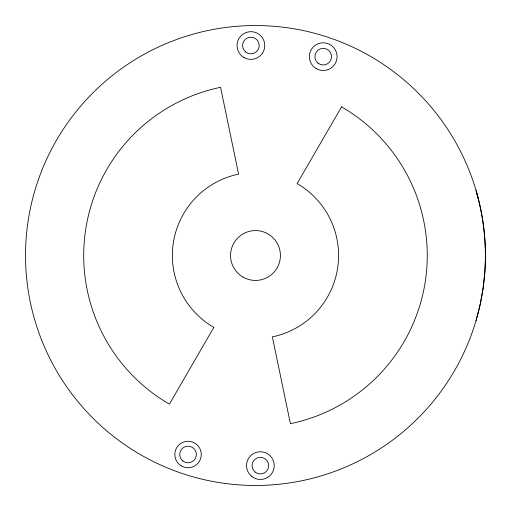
<?xml version="1.0" encoding="UTF-8"?>
<svg xmlns="http://www.w3.org/2000/svg" width="511" height="511" viewBox="0 0 511 511"><rect width="100%" height="100%" fill="white"/><g stroke="black" fill="none" stroke-linecap="round" stroke-linejoin="round"><path stroke-width="0.77" d="M476.022 190.354L478.168 198.453A229.956 229.956 0 0 1 485.246 263.893L484.85 271.999L483.074 288.415L480.123 304.658L476.022 320.646M485.246 263.893L485.29 263.753A229.956 229.956 0 0 0 147.724 52.352A229.956 229.956 0 0 0 133.428 450.395A229.956 229.956 0 0 0 485.29 263.753M476.68 193.062L478.213 198.313M213.834 327.41L169.409 404.118L166.394 402.374A171.779 171.779 0 0 1 220.56 87.311L238.592 174.142L237.545 174.34A83.121 83.121 0 0 0 210.264 325.239L213.834 327.41M341.572 106.85L297.121 183.602L298.635 184.465A83.121 83.121 0 0 1 275.793 336.097L272.369 336.851L290.395 423.657L293.799 422.948A171.779 171.779 0 0 0 341.572 106.85M245.695 52.013A8.31 8.31 0 0 0 259.109 46.795A8.31 8.31 0 0 0 247.88 37.788A8.31 8.31 0 0 0 245.695 52.013M318.014 63.14A8.31 8.31 0 0 0 331.435 57.922A8.31 8.31 0 0 0 320.205 48.909A8.31 8.31 0 0 0 318.014 63.14M255.168 472.094A8.31 8.31 0 0 0 268.588 466.875A8.31 8.31 0 0 0 257.359 457.869A8.31 8.31 0 0 0 255.168 472.094M182.849 460.973A8.31 8.31 0 0 0 196.262 455.755A8.31 8.31 0 0 0 185.033 446.742A8.31 8.31 0 0 0 182.849 460.973M316.29 68.653A13.854 13.854 0 0 0 337.075 56.657A13.854 13.854 0 0 0 316.29 44.661A13.854 13.854 0 0 0 316.29 68.653M243.971 57.532A13.854 13.854 0 0 0 264.749 45.53A13.854 13.854 0 0 0 243.971 33.534A13.854 13.854 0 0 0 243.971 57.532M181.431 465.949A13.235 13.235 0 0 0 201.283 454.49A13.235 13.235 0 0 0 181.431 443.031A13.235 13.235 0 0 0 181.431 465.949M251.195 475.99A13.854 13.854 0 0 0 273.947 468.376A13.854 13.854 0 0 0 255.979 452.478A13.854 13.854 0 0 0 251.195 475.99M242.91 277.032A24.937 24.937 0 0 0 280.418 255.621A24.937 24.937 0 0 0 243.121 233.846A24.937 24.937 0 0 0 242.91 277.032"/></g></svg>
